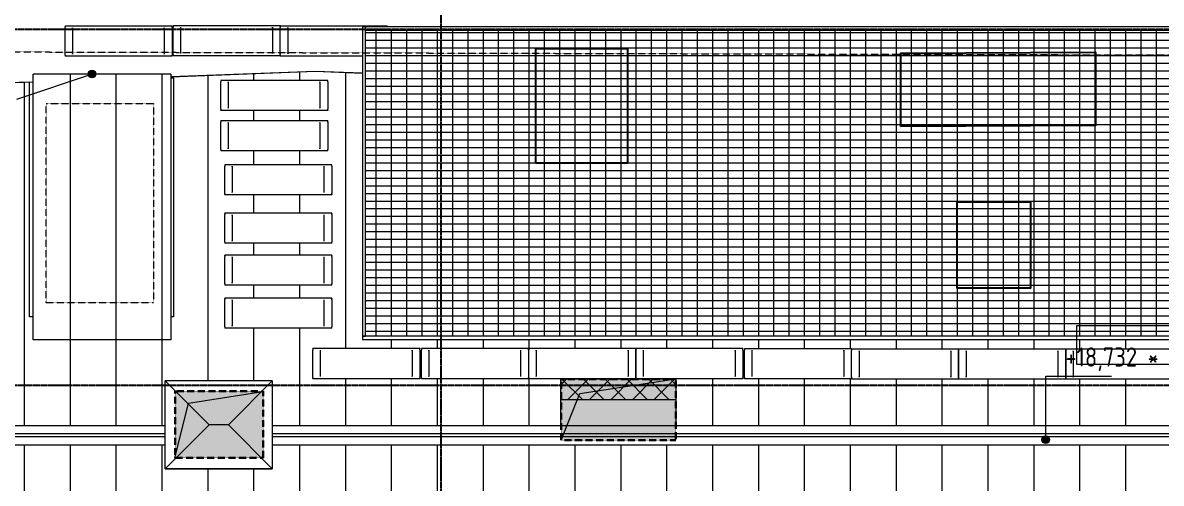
# Model space of a CAD drawing. Header units: millimetres. Extents: x -129048 to 476301, y -5853 to 215316.
# Drawn here: x 431496 to 446382, y 7010 to 13024 of the extents above; entities that cross this region are included whole.
import ezdxf

# ---------------------------------------------------------------- set-up
doc = ezdxf.new("R2010")
doc.units = ezdxf.units.MM
doc.linetypes.add('ADSK_Линия сетки', pattern=[25, 20, -2.5, 0, -2.5])
doc.linetypes.add('ADSK_Штриховая_ш3 п1_5', pattern=[4.5, 3, -1.5])
for name, color, linetype, lineweight in [('0_АР', 8, 'Continuous', 20), ('A-ANNO-NOTE', 8, 'Continuous', 20), ('G-ANNO-DIMS', 8, 'Continuous', 9), ('Антураж', 7, 'Continuous', 18), ('Воздуховоды', 7, 'Continuous', 18), ('Ограждение', 251, 'Continuous', 18)]:
    doc.layers.add(name, color=color, linetype=linetype, lineweight=lineweight)
doc.layers.add('oborudovanie', color=1, linetype='Continuous')
doc.layers.add('Обобщенные модели', color=5, linetype='Continuous', lineweight=18, true_color=0x0000ff)
doc.styles.add('GOST Common_1', font='GOST Common_0.ttf', dxfattribs={"width": 0.9, "height": 200})

# ---------------------------------------------------------------- blocks, each defined once
blk = doc.blocks.new('Planka_konka_K1 - Кровля - Планка конька К1-2963703-План кровли АР копия 1')
at = {"layer": 'Обобщенные модели'}
for p, q in [((9045, 17), (-20750, 17)), ((9045, 125), (-20330, 125)), ((20683, 125), (10445, 125)), ((20750, 17), (10445, 17)), ((-14985, -17), (9045, -17)), ((9045, -125), (-4793, -125)), ((10445, -17), (20750, -17)), ((20750, -125), (10445, -125))]:
    blk.add_line(p, q, dxfattribs=at)
blk = doc.blocks.new('Ограждение - Ограждение-2975933-План кровли АР копия 1')
at = {"layer": 'Ограждение'}
for p, q in [((14514, 12309), (14550, 12309)), ((14550, 12309), (14550, 9189)), ((14550, 9189), (14514, 9189))]:
    blk.add_line(p, q, dxfattribs=at)
blk = doc.blocks.new('Ограждение - Ограждение-2976120-План кровли АР копия 1')
at = {"layer": 'Ограждение'}
for p, q in [((12664, 9189), (12664, 12254)), ((12714, 9189), (12664, 9189))]:
    blk.add_line(p, q, dxfattribs=at)
blk = doc.blocks.new('Construction_Roof-Accessories_Lindab_KO - Construction_Roof-Accessories_Lindab_KO-V50-План кровли АР копия 1')
at = {"layer": 'Обобщенные модели', "lineweight": 9}
for p, q in [((34475, 12868), (34475, 12524)), ((34476, 12861), (34476, 12868)), ((34476, 12524), (34476, 12530))]:
    blk.add_line(p, q, dxfattribs=at)
blk = doc.blocks.new('Construction_Roof-Accessories_Lindab_BR - Construction_Roof-Accessories_Lindab_BR-V51-План кровли АР копия 1')
at = {"layer": 'Обобщенные модели', "lineweight": 9}
for p, q in [((34378, 12886), (34378, 12889)), ((35778, 12889), (34378, 12889)), ((34378, 12886), (34378, 12871)), ((34378, 12870), (34378, 12871)), ((34378, 12864), (34378, 12870)), ((34378, 12528), (34378, 12864)), ((35778, 12889), (35778, 12886)), ((35778, 12871), (35778, 12886)), ((35778, 12871), (35778, 12870)), ((35778, 12870), (35778, 12864)), ((35778, 12864), (35778, 12528)), ((34378, 12520), (34378, 12528)), ((34378, 12513), (34378, 12520)), ((34378, 12513), (34378, 12498)), ((35778, 12528), (35778, 12520)), ((35778, 12520), (35778, 12513)), ((35778, 12498), (35778, 12513)), ((34378, 12496), (34378, 12498)), ((35778, 12496), (34378, 12496)), ((35778, 12498), (35778, 12496))]:
    blk.add_line(p, q, dxfattribs=at)
blk = doc.blocks.new('Антураж 4 - Антураж 4-5053377-План кровли АР копия 1')
at = {"layer": 'Антураж'}
for p, q in [((14514, 12324), (16400, 12394)), ((16400, 12392), (14514, 12322)), ((16400, 12394), (17020, 12370)), ((16400, 12392), (16400, 12394)), ((17020, 12368), (16400, 12392)), ((12664, 12253), (9547, 12137)), ((9550, 12139), (12714, 12257))]:
    blk.add_line(p, q, dxfattribs=at)
blk = doc.blocks.new('Construction_Roof-Accessories_Lindab_BR - Construction_Roof-Accessories_Lindab_BR-V82-План кровли АР копия 1')
at = {"layer": 'Обобщенные модели', "lineweight": 9}
for p, q in [((17345, 12985), (15945, 12985)), ((15945, 12980), (15945, 12967)), ((15945, 12960), (15945, 12967)), ((15945, 12967), (15945, 12967)), ((15945, 12624), (15945, 12960)), ((17345, 12985), (17345, 12983)), ((17345, 12973), (17345, 12983)), ((15945, 12622), (15945, 12624)), ((15945, 12606), (15945, 12594)), ((15945, 12592), (15945, 12594)), ((17020, 12592), (15945, 12592))]:
    blk.add_line(p, q, dxfattribs=at)
blk = doc.blocks.new('Construction_Roof-Accessories_Lindab_BR - Construction_Roof-Accessories_Lindab_BR-V83-План кровли АР копия 1')
at = {"layer": 'Обобщенные модели', "lineweight": 9}
for p, q in [((14545, 12987), (14545, 12990)), ((15945, 12990), (14545, 12990)), ((14545, 12987), (14545, 12972)), ((14545, 12971), (14545, 12972)), ((14545, 12965), (14545, 12971)), ((14545, 12628), (14545, 12965)), ((15945, 12990), (15945, 12987)), ((15945, 12980), (15945, 12987)), ((14545, 12621), (14545, 12628)), ((14545, 12614), (14545, 12621)), ((14545, 12614), (14545, 12598)), ((14545, 12597), (14545, 12598)), ((15945, 12597), (14545, 12597)), ((15945, 12622), (15945, 12621)), ((15945, 12621), (15945, 12614)), ((15945, 12607), (15945, 12614))]:
    blk.add_line(p, q, dxfattribs=at)
blk = doc.blocks.new('Ограждение - Ограждение-5945901-План кровли АР копия 1')
at = {"layer": 'Ограждение'}
for p, q in [((17020, 12973), (17020, 8933)), ((17060, 12973), (17020, 12973)), ((32008, 12973), (17060, 12973)), ((17060, 8933), (17060, 12973)), ((17060, 12973), (17060, 12933)), ((17060, 12933), (32008, 12933)), ((31968, 8933), (17020, 8933)), ((17020, 8933), (17060, 8933)), ((17020, 8933), (17020, 8893)), ((17020, 8893), (31968, 8893))]:
    blk.add_line(p, q, dxfattribs=at)
blk = doc.blocks.new('Зонт прямоугольного сечения - Стандартное-5964361-План кровли АР копия 1')
at = {"layer": 'Воздуховоды'}
for p, q in [((0, 125), (-575, 700)), ((-575, 700), (-575, -700)), ((-575, 700), (575, 700)), ((-575, 700), (575, 700)), ((-575, 700), (-575, -700)), ((575, 700), (0, 125)), ((575, -700), (575, 700)), ((575, 700), (575, -700)), ((0, 125), (0, -125)), ((-575, -700), (0, -125)), ((0, -125), (575, -700)), ((575, -700), (-575, -700)), ((575, -700), (-575, -700))]:
    blk.add_line(p, q, dxfattribs=at)
blk = doc.blocks.new('Construction_Roof-Accessories_Lindab_BR - Construction_Roof-Accessories_Lindab_BR-V91-План кровли АР копия 1')
at = {"layer": 'Обобщенные модели', "lineweight": 9}
for p, q in [((26214, 8764), (26214, 8766)), ((27614, 8766), (26214, 8766)), ((26214, 8764), (26214, 8748)), ((26214, 8747), (26214, 8748)), ((26214, 8741), (26214, 8747)), ((26214, 8405), (26214, 8741)), ((27614, 8766), (27614, 8764)), ((27614, 8748), (27614, 8764)), ((27614, 8748), (27614, 8747)), ((27614, 8747), (27614, 8741)), ((27614, 8741), (27614, 8405)), ((26214, 8397), (26214, 8405)), ((26214, 8391), (26214, 8397)), ((26214, 8391), (26214, 8375)), ((26214, 8373), (26214, 8375)), ((27614, 8373), (26214, 8373)), ((27614, 8405), (27614, 8397)), ((27614, 8397), (27614, 8391)), ((27614, 8375), (27614, 8391)), ((27614, 8375), (27614, 8373))]:
    blk.add_line(p, q, dxfattribs=at)
blk = doc.blocks.new('Construction_Roof-Accessories_Lindab_BR - Construction_Roof-Accessories_Lindab_BR-V52-План кровли АР копия 1')
at = {"layer": 'Обобщенные модели', "lineweight": 9}
for p, q in [((32978, 12886), (32978, 12889)), ((34378, 12889), (32978, 12889)), ((32978, 12886), (32978, 12871)), ((32978, 12870), (32978, 12871)), ((32978, 12864), (32978, 12870)), ((32978, 12528), (32978, 12864)), ((34378, 12889), (34378, 12886)), ((34378, 12871), (34378, 12886)), ((34378, 12871), (34378, 12870)), ((34378, 12870), (34378, 12864)), ((34378, 12864), (34378, 12528)), ((32978, 12520), (32978, 12528)), ((32978, 12513), (32978, 12520)), ((32978, 12513), (32978, 12498)), ((34378, 12528), (34378, 12520)), ((34378, 12520), (34378, 12513)), ((34378, 12498), (34378, 12513)), ((32978, 12496), (32978, 12498)), ((34378, 12496), (32978, 12496)), ((34378, 12498), (34378, 12496))]:
    blk.add_line(p, q, dxfattribs=at)
blk = doc.blocks.new('Construction_Roof-Accessories_Lindab_BR - Construction_Roof-Accessories_Lindab_BR-V92-План кровли АР копия 1')
at = {"layer": 'Обобщенные модели', "lineweight": 9}
for p, q in [((24814, 8766), (23414, 8766)), ((23414, 8762), (23414, 8748)), ((23414, 8747), (23414, 8748)), ((23414, 8741), (23414, 8747)), ((23414, 8405), (23414, 8741)), ((24814, 8766), (24814, 8764)), ((24814, 8748), (24814, 8764)), ((24814, 8748), (24814, 8747)), ((24814, 8747), (24814, 8741)), ((24814, 8741), (24814, 8405)), ((23414, 8403), (23414, 8405)), ((23414, 8389), (23414, 8375)), ((23414, 8373), (23414, 8375)), ((24814, 8373), (23414, 8373)), ((24814, 8405), (24814, 8397)), ((24814, 8397), (24814, 8391)), ((24814, 8375), (24814, 8391)), ((24814, 8375), (24814, 8373))]:
    blk.add_line(p, q, dxfattribs=at)
blk = doc.blocks.new('Construction_Roof-Accessories_Lindab_BR - Construction_Roof-Accessories_Lindab_BR-V93-План кровли АР копия 1')
at = {"layer": 'Обобщенные модели', "lineweight": 9}
for p, q in [((22014, 8769), (22014, 8771)), ((23414, 8771), (22014, 8771)), ((22014, 8769), (22014, 8753)), ((22014, 8746), (22014, 8753)), ((22014, 8753), (22014, 8753)), ((22014, 8410), (22014, 8746)), ((23414, 8771), (23414, 8769)), ((23414, 8762), (23414, 8769)), ((22014, 8403), (22014, 8410)), ((22014, 8396), (22014, 8403)), ((22014, 8396), (22014, 8380)), ((22014, 8378), (22014, 8380)), ((23414, 8378), (22014, 8378)), ((23414, 8404), (23414, 8403)), ((23414, 8403), (23414, 8396)), ((23414, 8389), (23414, 8396))]:
    blk.add_line(p, q, dxfattribs=at)
blk = doc.blocks.new('Высотные отметки - Рамка-12095-План кровли')
at = {"layer": 'A-ANNO-NOTE'}
for p, q in [((-6.5, 0), (-6.5, 5)), ((-6.5, 5), (6.5, 5)), ((6.5, 5), (6.5, 0)), ((6.5, 0), (-6.5, 0))]:
    blk.add_line(p, q, dxfattribs=at)

msp = doc.modelspace()

# ---------------------------------------------------------------- hatches: boundary and pattern name
at = {"layer": '0_АР'}
h = msp.add_hatch(dxfattribs=at)
h.set_pattern_fill('FP_22', color=256, style=0, pattern_type=2)
h.set_pattern_definition([(270, (418918.6, 2563.4), (600, 4e-14), [])])
h.paths.add_polyline_path([(422900.507, 7649.75), (423337.22, 8078.289), (422885.515, 7700.269), (422885.515, 7661.029), (422894.79, 7654.051)])
h.paths.add_polyline_path([(463635.905, 7762.391), (463818.609, 7762.391), (458338.13, 12090.193), (454353.542, 12258.394), (454353.542, 8880.787), (452357.634, 8881.348), (452357.634, 12342.646), (451263.336, 12388.84), (450926.641, 12375.854), (450926.641, 12190.986), (452193.931, 12190.986), (452193.931, 11798.155), (450926.641, 11798.155), (450926.641, 11557.087), (452193.931, 11557.087), (452193.931, 11164.257), (450926.641, 11164.257), (450926.641, 10903.54), (452193.931, 10903.54), (452193.931, 10510.71), (450926.641, 10510.71), (450926.641, 10269.642), (452193.931, 10269.642), (452193.931, 9876.812), (450926.641, 9876.812), (450926.641, 9635.744), (452193.931, 9635.744), (452193.931, 9242.913), (450926.641, 9242.913), (450926.641, 9001.846), (452193.931, 9001.846), (452193.931, 8609.015), (450793.931, 8609.015), (450793.931, 8888.787), (435938.557, 8889.469), (435938.557, 12363.908), (435318.722, 12387.839), (433432.315, 12317.525), (433432.315, 12305.152), (433468.583, 12305.152), (433468.583, 9185.152), (433432.315, 9185.152), (433432.315, 8880.787), (431632.315, 8881.348), (431632.315, 9185.152), (431582.626, 9185.152), (431582.626, 12248.579), (428465.176, 12131.762), (423244.102, 7762.391), (433359.441, 7762.391), (433359.441, 8348.724), (434759.441, 8348.724), (434759.441, 7762.391), (438533.148, 7762.391), (438533.148, 8371.229), (440033.87, 8370.787), (440033.87, 7762.391), (446527.868, 7762.391), (446527.868, 8368.94), (442332.934, 8368.94), (442332.934, 8374.267), (440932.934, 8374.267), (440932.934, 8767.098), (442332.934, 8767.098), (442332.934, 8761.77), (450732.934, 8761.77), (450732.934, 8368.94), (448033.148, 8368.94), (448033.148, 7762.391), (448579.503, 7762.391), (448579.503, 8328.724), (450159.099, 8328.724), (450159.099, 7762.391), (458788.667, 7762.391), (458788.667, 8328.724), (460148.307, 8328.724), (460148.307, 7762.391), (463317.22, 7762.391)])
h.paths.add_polyline_path([(440028.317, 8374.267), (438112.934, 8374.267), (438112.934, 8767.098), (440912.934, 8767.098), (440912.934, 8374.267), (440044.604, 8374.267)])
h.paths.add_polyline_path([(437978.834, 8374.267), (436709.043, 8374.267), (436709.043, 8767.098), (438109.043, 8767.098), (438109.043, 8374.267), (438008.743, 8374.267)])
h.paths.add_polyline_path([(436533.366, 8374.267), (435289.043, 8374.267), (435289.043, 8767.098), (436689.043, 8767.098), (436689.043, 8374.267), (436588.743, 8374.267)])
h.paths.add_polyline_path([(435087.897, 9034.247), (434137.5, 9034.247), (434137.5, 9427.077), (435537.5, 9427.077), (435537.5, 9034.247), (435437.2, 9034.247)])
h.paths.add_polyline_path([(434137.5, 9595.699), (434137.5, 9988.53), (435537.5, 9988.53), (435537.5, 9595.699), (434237.2, 9595.699)])
h.paths.add_polyline_path([(434726.53, 10143.025), (434137.5, 10143.025), (434137.5, 10535.855), (435537.5, 10535.855), (435537.5, 10143.025), (435087.897, 10143.025)])
h.paths.add_polyline_path([(434726.53, 10776.923), (434137.5, 10776.923), (434137.5, 11169.753), (435537.5, 11169.753), (435537.5, 10776.923), (435087.897, 10776.923)])
h.paths.add_polyline_path([(435383.443, 11350.584), (434083.743, 11350.584), (434083.743, 11743.414), (435483.743, 11743.414), (435483.743, 11350.584), (435449.264, 11350.584)])
h.paths.add_polyline_path([(434183.443, 11878.747), (434083.743, 11878.747), (434083.743, 12271.577), (435483.743, 12271.577), (435483.743, 11878.747), (434251.043, 11878.747)])
h.paths.add_polyline_path([(443273.928, 13233.946), (451515.613, 13551.805), (451515.613, 13553.262), (451511.541, 13554.059), (451511.541, 13617.689), (451515.383, 13633.791), (451509.369, 13633.559), (451510.093, 13617.689), (451509.582, 13554.529), (443273.9, 13236.903), (435046.355, 13554.548), (435046.355, 13633.587), (435041.119, 13633.559), (435044.906, 13617.689), (435044.906, 13554.059), (435040.525, 13553.102), (435040.834, 13551.805), (443273.9, 13233.947)])
h.paths.add_polyline_path([(443278.186, 13315.776), (443278.171, 13316.104), (443278.171, 13315.777)])
h.paths.add_polyline_path([(456752.14, 13342.611), (456748.237, 13345.693), (451811.578, 13554.084), (451811.578, 13633.125), (451806.343, 13633.092), (451810.018, 13617.689), (451810.018, 13554.059), (451805.637, 13553.102), (451806.282, 13551.39), (456709.639, 13344.405)])
h.paths.add_polyline_path([(430286.799, 13353.446), (434742.802, 13519.539), (434744.467, 13526.528), (430385.856, 13357.292)])
h.paths.add_polyline_path([(434744.981, 13528.669), (434750.833, 13553.197), (434746.43, 13554.059), (434746.43, 13617.689), (434744.332, 13603.892), (434744.981, 13590.178), (434744.981, 13551.805)])
at = {"layer": '0_АР', "lineweight": 9}
h = msp.add_hatch(dxfattribs=at)
h.set_pattern_fill('FP_51', color=256, style=0, pattern_type=2)
h.set_pattern_definition([(0, (418918.58, -4.21), (0, 100), []), (90, (418918.58, -4.21), (-200, 1e-14), [])])
h.paths.add_polyline_path([(450886.641, 8928.787), (450886.641, 12928.787), (435978.557, 12928.787), (435978.557, 8928.787), (450807.369, 8928.787)])
h.paths.add_polyline_path([(450894.141, 8921.287), (450894.141, 8928.787), (450886.641, 8928.106), (450886.641, 8921.287)])
h.paths.add_polyline_path([(450901.465, 8907.977), (450906.641, 8907.977), (450906.632, 8921.287), (450894.141, 8920.861), (450894.141, 8907.977), (450900.391, 8907.977)])
at = {"layer": '0_АР'}
h = msp.add_hatch(color=256, dxfattribs=at)
edge = h.paths.add_edge_path()
edge.add_arc((432401.773, 12354.051), 50, 0, 360)
h = msp.add_hatch(dxfattribs=at)
h.set_pattern_fill('FP_31', color=256, style=0, pattern_type=2)
h.set_pattern_definition([(270, (418918.6, -47.5), (600, 4e-14), [])])
h.paths.add_polyline_path([(431632.315, 8880.787), (433432.315, 8881.348), (433432.315, 12354.051), (431632.315, 12354.051), (431632.315, 8881.348)])
at = {"layer": '0_АР', "lineweight": 9}
h = msp.add_hatch(dxfattribs=at)
h.set_pattern_fill('FP_50', color=256, style=0, pattern_type=2)
h.set_pattern_definition([(45, (418918.58, -4.21), (-141.4214, 141.4214), []), (135, (418918.58, -4.21), (-141.4214, -141.4214), [])])
h.paths.add_polyline_path([(446527.868, 7762.391), (446587.633, 7762.391), (446587.633, 8103.31), (448033.148, 8103.31), (448033.148, 8368.94), (446527.868, 8368.94), (446527.868, 7860.257)])
h.paths.add_polyline_path([(460139.903, 7762.391), (460148.307, 7762.391), (460148.307, 8328.724), (460139.903, 8328.724), (460139.903, 7860.257)])
h.paths.add_polyline_path([(458789.903, 8103.31), (458789.903, 8328.724), (458788.667, 8328.724), (458788.667, 8103.31)])
h.paths.add_polyline_path([(450147.451, 8103.31), (450159.099, 8103.31), (450159.099, 8328.724), (448579.503, 8328.724), (448579.503, 8103.31), (448597.451, 8103.31), (448597.451, 8304.578), (450147.451, 8304.578), (450147.451, 8115.53)])
h.paths.add_polyline_path([(439424.303, 8103.31), (440033.87, 8103.31), (440033.87, 8371.229), (438533.148, 8370.802), (438533.87, 8103.31), (439062.936, 8103.31)])
at = {"layer": '0_АР'}
for points in [[(439062.936, 7570.787), (440033.87, 7570.787), (440033.87, 8370.787), (438533.87, 8370.787), (438533.87, 7570.787), (438839.525, 7570.787)], [(433488.148, 7340.486), (434638.148, 7340.486), (434638.148, 8210.787), (433488.148, 8210.787), (433488.148, 7349.712)]]:
    msp.add_hatch(color=256, dxfattribs=at).paths.add_polyline_path(points)
h = msp.add_hatch(dxfattribs=at)
h.set_pattern_fill('FP_20', color=256, style=0, pattern_type=2)
h.set_pattern_definition([(90, (418918.6, 157.27), (-600, 4e-14), [])])
h.paths.add_polyline_path([(432093.277, 1522.693), (432094.318, 1522.73), (432093.283, 1522.73)])
h.paths.add_polyline_path([(432080.127, 1548.134), (432089.197, 1602.374), (432094.145, 1601.76), (438298.583, 1819.308), (438298.583, 2239.215), (438284.701, 2254.932), (438296.288, 1821.33), (432089.141, 1604.053), (432086.81, 1589.592)])
h.paths.add_polyline_path([(431815.192, 1548.134), (431805.512, 1604.097), (430037.461, 1665.06), (431806.175, 1602.058)])
h.paths.add_polyline_path([(454497.038, 1548.134), (454488.068, 1603.784), (447978.826, 1840.039), (447978.826, 2005.276), (447971.835, 2005.276), (447971.835, 1729.215), (447978.583, 1729.215), (447978.826, 1831.271), (454483.02, 1595.199), (454483.02, 1601.748), (454488.068, 1601.778), (454490.356, 1588.098)])
h.paths.add_polyline_path([(454761.973, 1548.134), (454772.016, 1602.251), (454782.409, 1602.027), (459995.632, 1790.569), (460003.644, 1801.593), (454772.016, 1610.436), (454770.716, 1602.374)])
h.paths.add_polyline_path([(442301.081, 1629.215), (442928.064, 1629.215), (442928.064, 1689.484), (442273.483, 1691.225), (442264.862, 1694.262), (442249.197, 1705.474), (442243.091, 1712.512), (442238.334, 1721.635), (442236.38, 1729.215), (442135.338, 1729.215), (442135.338, 1629.215), (442297.853, 1629.215)])
h.paths.add_polyline_path([(444226.662, 1629.215), (444328.078, 1629.215), (444328.078, 1729.215), (444240.308, 1729.215), (444234.048, 1714.452), (444221.183, 1700.107), (444212.448, 1694.676), (444203.905, 1691.738), (444185.912, 1689.475), (444078.957, 1689.37), (443660.807, 1689.346), (443660.807, 1629.215), (444223.005, 1629.215)])
h.paths.add_polyline_path([(443865.157, 1689.346), (443865.133, 1689.347), (443903.986, 1689.347)])
h.paths.add_polyline_path([(447978.826, 2025.276), (447978.826, 2247.13), (447971.835, 2239.215), (447971.835, 2025.276)])
h.paths.add_polyline_path([(447696.149, 2239.215), (445376.821, 4286.44), (447433.383, 2239.215)])
h.paths.add_polyline_path([(438837.035, 2239.215), (440892.307, 4286.44), (438574.269, 2239.215), (438701.569, 2239.215)])
h.paths.add_polyline_path([(438279.087, 2463.993), (443135.209, 6752.784), (447978.826, 2475.038), (447978.826, 2993.156), (452378.046, 2833.485), (452378.046, 5987.242), (454678.046, 5987.242), (454678.046, 2760.131), (460864.685, 2986.183), (464147.184, 7502.923), (464135.339, 7512.277), (434759.441, 7512.277), (434759.441, 7198.724), (433359.441, 7198.724), (433359.441, 7512.277), (423122.137, 7512.277), (426183.459, 2954.308), (431532.315, 2766.733), (431532.315, 5987.242), (433832.315, 5987.242), (433832.315, 2818.124), (438265.411, 2973.302), (438278.133, 2499.531)])
h.paths.add_polyline_path([(464373.369, 7502.923), (464380.167, 7512.277), (464360.501, 7512.277)])
h.paths.add_polyline_path([(464471.46, 7675.769), (464494.102, 7675.769), (464505.365, 7684.52), (464515.544, 7698.524), (464515.544, 7714.779), (464466.144, 7675.769)])
h.paths.add_polyline_path([(464527.792, 7724.45), (464531.172, 7724.45), (464530.029, 7726.217)])
h = msp.add_hatch(color=256, dxfattribs=at)
edge = h.paths.add_edge_path()
edge.add_arc((444871.919, 7578.968), 50, 0, 360)

# ---------------------------------------------------------------- linework, layer by layer
at = {"linetype": 'ADSK_Линия сетки'}
for p, q in [((436968.148, -3728.718), (436968.148, 44218.786)), ((405120.6, 12940.787), (474923.436, 12940.787)), ((405120.6, 8290.787), (474923.436, 8290.787))]:
    msp.add_line(p, q, dxfattribs=at)
at = {"layer": '0_АР', "linetype": 'ADSK_Штриховая_ш3 п1_5'}
for p, q in [((429061.579, 12649.536), (457549.962, 12574.426)), ((431804.04, 11967.554), (433204.04, 11967.554)), ((431804.04, 9367.554), (431804.04, 11967.554)), ((433204.04, 11967.554), (433204.04, 9367.554)), ((433204.04, 9367.554), (431804.04, 9367.554))]:
    msp.add_line(p, q, dxfattribs=at)
at = {"layer": '0_АР', "lineweight": 20}
for p, q in [((432401.773, 12354.051), (431414.59, 12021.924)), ((444871.919, 8406.23), (445730.692, 8406.23)), ((444871.919, 7578.968), (444871.919, 8406.23))]:
    msp.add_line(p, q, dxfattribs=at)
at = {"layer": '0_АР'}
for p, q in [((431632.315, 8880.787), (431632.315, 12354.051)), ((433432.315, 12354.051), (431632.315, 12354.051)), ((433432.315, 12354.051), (433432.315, 8880.787)), ((433432.315, 8880.787), (431632.315, 8880.787)), ((438533.148, 7762.391), (438533.148, 8371.229)), ((438533.148, 8371.229), (440033.87, 8371.229)), ((438781.111, 8183.17), (440033.87, 8371.229)), ((440033.87, 8371.229), (440033.87, 7762.391)), ((433663.463, 8056.147), (434634.441, 8208.429)), ((433484.441, 7338.128), (433663.463, 8056.147)), ((438533.148, 8103.31), (440033.87, 8103.31)), ((438533.87, 7571.229), (438781.111, 8183.17))]:
    msp.add_line(p, q, dxfattribs=at)
at = {"layer": '0_АР', "linetype": 'ADSK_Штриховая_ш3 п1_5', "lineweight": 30}
for p, q in [((440033.87, 8370.787), (438533.87, 8370.787)), ((438533.87, 8370.787), (438533.87, 7570.787)), ((440033.87, 7570.787), (440033.87, 8370.787)), ((434638.148, 8210.787), (433488.148, 8210.787)), ((433488.148, 8210.787), (433488.148, 7340.486)), ((434638.148, 7340.486), (434638.148, 8210.787)), ((438533.87, 7570.787), (440033.87, 7570.787)), ((433488.148, 7340.486), (434638.148, 7340.486))]:
    msp.add_line(p, q, dxfattribs=at)
at = {"layer": '0_АР'}
for centre in [(432401.773, 12354.051), (444871.919, 7578.968)]:
    msp.add_circle(centre, 50, dxfattribs=at)
at = {"layer": 'oborudovanie'}
for points in [[(438204.346, 11189.488), (438204.346, 12689.488), (439404.346, 12689.488), (439404.346, 11189.488)], [(442975.051, 11670.082), (442975.051, 12625.375), (445524.588, 12639.565), (445524.588, 11684.271)], [(443714.321, 10686.173), (444674.321, 10686.173), (444674.321, 9556.174), (443714.321, 9556.174)]]:
    msp.add_lwpolyline(points, close=True, dxfattribs=at)

# ---------------------------------------------------------------- block references
at = {"layer": '0_АР'}
for name, p in [('Антураж 4 - Антураж 4-5053377-План кровли АР копия 1', (418918.583, -4.213)), ('Construction_Roof-Accessories_Lindab_BR - Construction_Roof-Accessories_Lindab_BR-V51-План кровли АР копия 1', (397670.914, 89.879)), ('Construction_Roof-Accessories_Lindab_KO - Construction_Roof-Accessories_Lindab_KO-V50-План кровли АР копия 1', (397670.914, 89.879)), ('Construction_Roof-Accessories_Lindab_KO - Construction_Roof-Accessories_Lindab_KO-V50-План кровли АР копия 1', (398870.914, 89.879)), ('Construction_Roof-Accessories_Lindab_BR - Construction_Roof-Accessories_Lindab_BR-V83-План кровли АР копия 1', (418918.583, -4.213)), ('Construction_Roof-Accessories_Lindab_KO - Construction_Roof-Accessories_Lindab_KO-V50-План кровли АР копия 1', (399085.914, 96.62)), ('Construction_Roof-Accessories_Lindab_KO - Construction_Roof-Accessories_Lindab_KO-V50-План кровли АР копия 1', (400285.914, 96.62)), ('Construction_Roof-Accessories_Lindab_BR - Construction_Roof-Accessories_Lindab_BR-V82-План кровли АР копия 1', (418918.583, -4.213)), ('Construction_Roof-Accessories_Lindab_KO - Construction_Roof-Accessories_Lindab_KO-V50-План кровли АР копия 1', (400485.866, 92.151)), ('Ограждение - Ограждение-5945901-План кровли АР копия 1', (418918.583, -4.213)), ('Ограждение - Ограждение-2976120-План кровли АР копия 1', (418918.583, -4.213)), ('Ограждение - Ограждение-2975933-План кровли АР копия 1', (418918.583, -4.213)), ('Construction_Roof-Accessories_Lindab_BR - Construction_Roof-Accessories_Lindab_BR-V51-План кровли АР копия 1', (399706.074, -617.163)), ('Construction_Roof-Accessories_Lindab_KO - Construction_Roof-Accessories_Lindab_KO-V50-План кровли АР копия 1', (399706.074, -617.163)), ('Construction_Roof-Accessories_Lindab_KO - Construction_Roof-Accessories_Lindab_KO-V50-План кровли АР копия 1', (400906.074, -617.163)), ('Construction_Roof-Accessories_Lindab_BR - Construction_Roof-Accessories_Lindab_BR-V51-План кровли АР копия 1', (399706.074, -1145.326)), ('Construction_Roof-Accessories_Lindab_KO - Construction_Roof-Accessories_Lindab_KO-V50-План кровли АР копия 1', (399706.074, -1145.326)), ('Construction_Roof-Accessories_Lindab_KO - Construction_Roof-Accessories_Lindab_KO-V50-План кровли АР копия 1', (400906.074, -1145.326)), ('Construction_Roof-Accessories_Lindab_BR - Construction_Roof-Accessories_Lindab_BR-V51-План кровли АР копия 1', (399759.831, -1718.987)), ('Construction_Roof-Accessories_Lindab_KO - Construction_Roof-Accessories_Lindab_KO-V50-План кровли АР копия 1', (399759.831, -1718.987)), ('Construction_Roof-Accessories_Lindab_KO - Construction_Roof-Accessories_Lindab_KO-V50-План кровли АР копия 1', (400959.831, -1718.987)), ('Construction_Roof-Accessories_Lindab_BR - Construction_Roof-Accessories_Lindab_BR-V51-План кровли АР копия 1', (399759.831, -2352.885)), ('Construction_Roof-Accessories_Lindab_KO - Construction_Roof-Accessories_Lindab_KO-V50-План кровли АР копия 1', (399759.831, -2352.885)), ('Construction_Roof-Accessories_Lindab_KO - Construction_Roof-Accessories_Lindab_KO-V50-План кровли АР копия 1', (400959.831, -2352.885)), ('Construction_Roof-Accessories_Lindab_BR - Construction_Roof-Accessories_Lindab_BR-V51-План кровли АР копия 1', (399759.831, -2900.211)), ('Construction_Roof-Accessories_Lindab_KO - Construction_Roof-Accessories_Lindab_KO-V50-План кровли АР копия 1', (399759.831, -2900.211)), ('Construction_Roof-Accessories_Lindab_KO - Construction_Roof-Accessories_Lindab_KO-V50-План кровли АР копия 1', (400959.831, -2900.211)), ('Construction_Roof-Accessories_Lindab_BR - Construction_Roof-Accessories_Lindab_BR-V51-План кровли АР копия 1', (399759.831, -3461.663)), ('Construction_Roof-Accessories_Lindab_KO - Construction_Roof-Accessories_Lindab_KO-V50-План кровли АР копия 1', (399759.831, -3461.663)), ('Construction_Roof-Accessories_Lindab_KO - Construction_Roof-Accessories_Lindab_KO-V50-План кровли АР копия 1', (400959.831, -3461.663)), ('Construction_Roof-Accessories_Lindab_BR - Construction_Roof-Accessories_Lindab_BR-V51-План кровли АР копия 1', (400911.375, -4121.643)), ('Construction_Roof-Accessories_Lindab_KO - Construction_Roof-Accessories_Lindab_KO-V50-План кровли АР копия 1', (400911.375, -4121.643)), ('Construction_Roof-Accessories_Lindab_KO - Construction_Roof-Accessories_Lindab_KO-V50-План кровли АР копия 1', (402111.375, -4121.643)), ('Construction_Roof-Accessories_Lindab_BR - Construction_Roof-Accessories_Lindab_BR-V51-План кровли АР копия 1', (402331.375, -4121.643)), ('Construction_Roof-Accessories_Lindab_KO - Construction_Roof-Accessories_Lindab_KO-V50-План кровли АР копия 1', (402331.375, -4121.643)), ('Construction_Roof-Accessories_Lindab_KO - Construction_Roof-Accessories_Lindab_KO-V50-План кровли АР копия 1', (403531.375, -4121.643)), ('Construction_Roof-Accessories_Lindab_BR - Construction_Roof-Accessories_Lindab_BR-V51-План кровли АР копия 1', (403735.265, -4121.643)), ('Construction_Roof-Accessories_Lindab_KO - Construction_Roof-Accessories_Lindab_KO-V50-План кровли АР копия 1', (403735.265, -4121.643)), ('Construction_Roof-Accessories_Lindab_KO - Construction_Roof-Accessories_Lindab_KO-V50-План кровли АР копия 1', (404935.265, -4121.643)), ('Construction_Roof-Accessories_Lindab_BR - Construction_Roof-Accessories_Lindab_BR-V51-План кровли АР копия 1', (405135.265, -4121.643)), ('Construction_Roof-Accessories_Lindab_KO - Construction_Roof-Accessories_Lindab_KO-V50-План кровли АР копия 1', (405135.265, -4121.643)), ('Construction_Roof-Accessories_Lindab_KO - Construction_Roof-Accessories_Lindab_KO-V50-План кровли АР копия 1', (406335.265, -4121.643)), ('Construction_Roof-Accessories_Lindab_BR - Construction_Roof-Accessories_Lindab_BR-V93-План кровли АР копия 1', (418918.583, -4.213)), ('Construction_Roof-Accessories_Lindab_KO - Construction_Roof-Accessories_Lindab_KO-V50-План кровли АР копия 1', (406555.265, -4121.643)), ('Construction_Roof-Accessories_Lindab_KO - Construction_Roof-Accessories_Lindab_KO-V50-План кровли АР копия 1', (407755.265, -4121.643)), ('Construction_Roof-Accessories_Lindab_BR - Construction_Roof-Accessories_Lindab_BR-V92-План кровли АР копия 1', (418918.583, -4.213)), ('Construction_Roof-Accessories_Lindab_KO - Construction_Roof-Accessories_Lindab_KO-V50-План кровли АР копия 1', (407955.265, -4126.97)), ('Construction_Roof-Accessories_Lindab_KO - Construction_Roof-Accessories_Lindab_KO-V50-План кровли АР копия 1', (409155.265, -4126.97)), ('Construction_Roof-Accessories_Lindab_BR - Construction_Roof-Accessories_Lindab_BR-V52-План кровли АР копия 1', (410755.265, -4126.97)), ('Construction_Roof-Accessories_Lindab_KO - Construction_Roof-Accessories_Lindab_KO-V50-План кровли АР копия 1', (409355.265, -4126.97)), ('Construction_Roof-Accessories_Lindab_KO - Construction_Roof-Accessories_Lindab_KO-V50-План кровли АР копия 1', (410555.265, -4126.97)), ('Construction_Roof-Accessories_Lindab_BR - Construction_Roof-Accessories_Lindab_BR-V91-План кровли АР копия 1', (418918.583, -4.213)), ('Construction_Roof-Accessories_Lindab_KO - Construction_Roof-Accessories_Lindab_KO-V50-План кровли АР копия 1', (410755.265, -4126.97))]:
    msp.add_blockref(name, p, dxfattribs=at)
for name, p, rotation in [('Зонт прямоугольного сечения - Стандартное-5964361-План кровли АР копия 1', (434059.441, 7773.724), 270.0000000000001), ('Planka_konka_K1 - Кровля - Планка конька К1-2963703-План кровли АР копия 1', (443804.926, 7637.334), 180)]:
    msp.add_blockref(name, p, dxfattribs=dict(at, rotation=rotation))
at = {"layer": 'G-ANNO-DIMS', "lineweight": 20, "extrusion": (0, 0, -1), "xscale": 99.99999999999993, "yscale": 99.99999999999993, "zscale": 99.99999999999993}
msp.add_blockref('Высотные отметки - Рамка-12095-План кровли', (-445923.563, 8566.332), dxfattribs=at)

# ---------------------------------------------------------------- texts
at = {"layer": '0_АР', "lineweight": 20, "insert": (445129.791, 8782.938), "char_height": 250, "width": 1442.16184, "attachment_point": 1, "line_spacing_factor": 1.022761, "style": 'GOST Common_1'}
msp.add_mtext('+18,732 *', dxfattribs=at)

doc.saveas('drawing.dxf')
